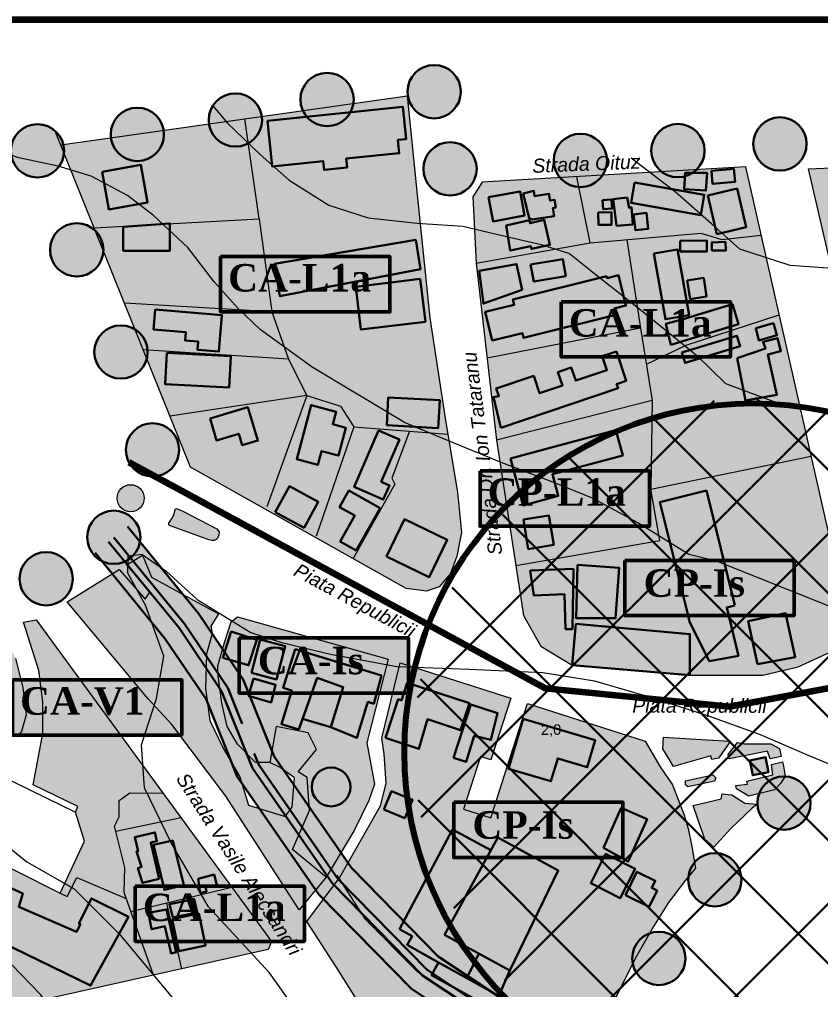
# Model space of a CAD drawing. Header units: metres. Extents: x 788350 to 1587352, y 289212 to 580595.
# Drawn here: x 788589.7 to 788819.4, y 290251.3 to 290529.4 of the extents above; entities that cross this region are included whole.
import ezdxf

# ---------------------------------------------------------------- set-up
doc = ezdxf.new("R2010")
doc.units = ezdxf.units.M
doc.header["$LTSCALE"] = 0.5
doc.layers.get('0').update_dxf_attribs({"linetype": 'CONTINUOUS'})
for name, color, linetype in [('canal', 7, 'CONTINUOUS'), ('cladiri', 18, 'CONTINUOUS'), ('curbe  de nivelI', 7, 'CONTINUOUS'), ('denumire strazi', 3, 'CONTINUOUS'), ('drumuri extravilan', 7, 'CONTINUOUS'), ('INDICATOR', 7, 'CONTINUOUS'), ('institutii publice servicii', 20, 'CONTINUOUS'), ('Legenda', 7, 'CONTINUOUS'), ('locuinte P+3 P+4', 7, 'CONTINUOUS'), ('locuinte si functiuni complementare', 51, 'CONTINUOUS'), ('spatii verzi', 90, 'CONTINUOUS'), ('strazi', 7, 'CONTINUOUS'), ('Zone protejate', 6, 'CONTINUOUS')]:
    doc.layers.add(name, color=color, linetype=linetype)
doc.layers.add('cote de nivel', color=1, linetype='CONTINUOUS', lineweight=211)
doc.layers.add('Limite proprietati', color=7, linetype='CONTINUOUS', lineweight=5)
doc.styles.add('arial', font='arial.ttf')
doc.styles.add('ARIAL_ITALIC', font='ariali.ttf')
doc.styles.add('WMF-Times New Roman1', font='timesbd.ttf')

msp = doc.modelspace()

# ---------------------------------------------------------------- hatches: boundary and pattern name
at = {"lineweight": 80}
for points in [[(788685.57, 290506.43, 1), (788670.29, 290506.43, 1)], [(788716.25, 290508.67, 1), (788700.97, 290508.67, 1)], [(788659.29, 290500.55, 1), (788644.01, 290500.55, 1)], [(788631.17, 290496.42, 1), (788615.89, 290496.42, 1)], [(788815.39, 290493.69, 1), (788800.11, 290493.69, 1)], [(788602.54, 290491.7, 1), (788587.27, 290491.7, 1)], [(788786.12, 290491.77, 1), (788770.85, 290491.77, 1)], [(788720.81, 290486.54, 1), (788705.53, 290486.54, 1)], [(788758.19, 290488.96, 1), (788742.91, 290488.96, 1)], [(788613.8, 290463.34, 1), (788598.52, 290463.34, 1)], [(788626.46, 290434.05, 1), (788611.18, 290434.05, 1)], [(788635.53, 290406, 1), (788620.25, 290406, 1)], [(788624.43, 290380.94, 1), (788609.15, 290380.94, 1)], [(788605.05, 290369.05, 1), (788589.77, 290369.05, 1)], [(788816.55, 290304.75, 1), (788801.27, 290304.75, 1)], [(788796.71, 290282.78, 1), (788781.43, 290282.78, 1)], [(788780.67, 290260.24, 1), (788765.39, 290260.24, 1)]]:
    msp.add_hatch(color=1, dxfattribs=at).paths.add_polyline_path(points)
at = {"layer": 'canal', "lineweight": 40}
h = msp.add_hatch(color=7, dxfattribs=at)
h.paths.add_polyline_path([(788615.26, 290379.65), (788611.4, 290376.48), (788631.46, 290351.97), (788643.22, 290334.5), (788652.13, 290312.35), (788675.6, 290278.52), (788702.09, 290251.48), (788769.46, 290206.8), (788772.22, 290210.97), (788705.3, 290255.35), (788679.47, 290281.72), (788656.56, 290314.73), (788647.67, 290336.85), (788635.48, 290354.96)])
h.paths.add_polyline_path([(788620.68, 290384.08), (788616.81, 290380.92), (788637.08, 290356.15), (788649.44, 290337.8), (788658.33, 290315.69), (788681.01, 290283), (788706.58, 290256.91), (788773.33, 290212.64), (788776.09, 290216.8), (788709.78, 290260.78), (788684.88, 290286.2), (788662.76, 290318.08), (788653.89, 290340.15), (788641.1, 290359.14)])
msp.add_hatch(color=132, dxfattribs=at).paths.add_polyline_path([(788616.81, 290380.92), (788615.26, 290379.65), (788635.48, 290354.96), (788647.67, 290336.85), (788656.56, 290314.73), (788679.47, 290281.72), (788705.3, 290255.35), (788772.22, 290210.97), (788773.33, 290212.64), (788706.58, 290256.91), (788681.01, 290283), (788658.33, 290315.69), (788649.44, 290337.8), (788637.08, 290356.15)])
at = {"layer": 'cladiri', "lineweight": 50}
h = msp.add_hatch(color=0, dxfattribs=at)
h.dxf.hatch_style = 1
h.paths.add_polyline_path([(788712.37, 290380.2), (788700.09, 290386.12), (788694.94, 290375.44), (788707.22, 290369.52)])
h.paths.add_polyline_path([(788693.13, 290389.25), (788684.2, 290394.32), (788681.51, 290389.6), (788685.84, 290387.14), (788681.65, 290379.76), (788686.26, 290377.14)])
h.paths.add_polyline_path([(788698.64, 290408.96), (788692.67, 290411.55), (788685.66, 290395.41), (788694.04, 290391.77), (788695.8, 290395.82), (788693.43, 290396.86)])
h.paths.add_polyline_path([(788675.37, 290391.08), (788667.11, 290395.58), (788663.07, 290388.15), (788671.33, 290383.66)])
h.paths.add_polyline_path([(788683.3, 290412.33), (788679.57, 290413.33), (788680.54, 290416.94), (788673.35, 290418.86), (788672.09, 290414.13), (788669.22, 290403.38), (788675.3, 290401.75), (788676.34, 290405.65), (788681.17, 290404.36)])
h.paths.add_polyline_path([(788655.18, 290418.23), (788644.37, 290414.95), (788646.27, 290408.69), (788652.62, 290410.62), (788653.62, 290407.31), (788658.08, 290408.67)])
h.paths.add_polyline_path([(788650.3, 290432.85), (788631.95, 290433.79), (788631.49, 290424.85), (788649.84, 290423.91)])
h.paths.add_polyline_path([(788647.77, 290444.62), (788628.66, 290446.2), (788628.19, 290440.53), (788637.4, 290439.77), (788637.2, 290437.35), (788640.99, 290437.04), (788640.79, 290434.67), (788646.9, 290434.16)])
h.paths.add_polyline_path([(788632.88, 290470.82), (788627.66, 290470.53), (788619.47, 290469.97), (788619.47, 290463.06), (788632.88, 290463.06)])
h.paths.add_polyline_path([(788624.54, 290487.66), (788613.43, 290485.65), (788615.36, 290474.93), (788626.48, 290476.94)])
h.paths.add_polyline_path([(788699.67, 290504.32), (788660.83, 290500.36), (788662.17, 290487.27), (788676.81, 290488.76), (788677.06, 290486.26), (788683.68, 290486.94), (788683.42, 290489.47), (788698.61, 290491.02), (788698.22, 290494.85), (788700.6, 290495.1)])
h.paths.add_polyline_path([(788703.32, 290466.18), (788662.82, 290459.28), (788664.39, 290450.04), (788704.75, 290457.83)])
h.paths.add_polyline_path([(788704.64, 290454.98), (788686.15, 290452.77), (788687.61, 290440.49), (788706.1, 290442.7)])
at = {"layer": 'cladiri', "linetype": 'ByBlock', "lineweight": 30}
h = msp.add_hatch(color=256, dxfattribs=at)
h.paths.add_polyline_path([(788812.1, 290346.57), (788809.37, 290359.18), (788798.64, 290356.86), (788801.28, 290344.62)])
h.paths.add_polyline_path([(788786.65, 290394.34), (788773.33, 290391.03), (788781.2, 290359.33), (788781.82, 290356.8), (788787.5, 290345.4), (788795.82, 290346.97), (788792.51, 290360.84), (788794.82, 290361.42)])
h.paths.add_polyline_path([(788749.25, 290356.15), (788748.17, 290344.28), (788781.96, 290341.46), (788781.96, 290353.18)])
h.paths.add_polyline_path([(788760.63, 290357.75), (788761.65, 290372.19), (788749.68, 290373.04), (788749.34, 290357.75)])
h.paths.add_polyline_path([(788748.56, 290371.88), (788736.18, 290371.46), (788737.19, 290364.26), (788745.94, 290364.62), (788746.3, 290354.62), (788748.27, 290354.62)])
h.paths.add_polyline_path([(788735.61, 290377.57), (788742.9, 290378.8), (788741.47, 290387.23), (788734.19, 290386)])
h.paths.add_polyline_path([(788742.52, 290399.01), (788762.67, 290404.41), (788760.73, 290411.67), (788730.47, 290403.55), (788734.09, 290390.06), (788744.19, 290392.78)])
h.paths.add_polyline_path([(788804.28, 290433.33), (788807.98, 290434.28), (788807.02, 290438.03), (788802.9, 290436.97), (788803.56, 290435.01), (788795.46, 290432.25), (788797.84, 290420.13), (788806.9, 290421.76)])
h.paths.add_polyline_path([(788806.87, 290438.85), (788805.89, 290442.31), (788800.83, 290440.87), (788801.69, 290437.38)])
h.paths.add_polyline_path([(788780.53, 290430.93), (788796.31, 290435.7), (788795.39, 290438.72), (788779.62, 290433.95)])
h.paths.add_polyline_path([(788749.19, 290425.85), (788747.93, 290429.59), (788744.09, 290428.3), (788745.4, 290424.42), (788738.86, 290422.22), (788737.18, 290427.21), (788726.44, 290423.6), (788727.18, 290421.4), (788725.61, 290421.14), (788727.74, 290412.36), (788761.33, 290423.67), (788760.92, 290424.87), (788763.69, 290425.81), (788760.87, 290434.18), (788756.8, 290432.81), (788758.13, 290428.86)])
h.paths.add_polyline_path([(788760.71, 290444.66), (788760.25, 290446.51), (788763.59, 290447.34), (788761.43, 290456.05), (788758.18, 290455.24), (788731.2, 290449.1), (788731.57, 290447.61), (788723.25, 290445.54), (788725.28, 290437.35), (788733.9, 290439.49), (788734.25, 290438.1)])
h.paths.add_polyline_path([(788775.05, 290442.1), (788776.49, 290436.15), (788795.87, 290442.06), (788794.13, 290447.77), (788779.99, 290443.46)])
h.paths.add_polyline_path([(788774.9, 290443.42), (788781.72, 290444.62), (788778.42, 290463.44), (788771.61, 290462.25)])
h.paths.add_polyline_path([(788785.88, 290455.3), (788781.17, 290454.58), (788781.99, 290449.21), (788786.69, 290449.93)])
h.paths.add_polyline_path([(788786.81, 290462.89), (788786.74, 290466.04), (788779.17, 290465.88), (788779.17, 290462.89)])
h.paths.add_polyline_path([(788733.82, 290451.89), (788732.24, 290459.24), (788721.49, 290457.32), (788722.72, 290447.92)])
h.paths.add_polyline_path([(788746.33, 290455.83), (788745.5, 290460.7), (788736.27, 290459.12), (788737.17, 290454.27)])
h.paths.add_polyline_path([(788736.31, 290464.43), (788736.5, 290463.58), (788741.79, 290464.77), (788740.19, 290471.89), (788736.14, 290470.98), (788735.94, 290471.86), (788729.22, 290470.35), (788730.42, 290463.1)])
h.paths.add_polyline_path([(788743.03, 290473.02), (788742.67, 290475.3), (788743.5, 290475.44), (788743.15, 290477.65), (788741.83, 290477.44), (788741.52, 290479.39), (788737.43, 290478.75), (788737.2, 290480.23), (788734.11, 290479.48), (788735.83, 290472.39), (788736.72, 290472.03)])
h.paths.add_polyline_path([(788724.21, 290478.44), (788725.5, 290471.47), (788734.52, 290473.14), (788733.23, 290480.1)])
h.paths.add_polyline_path([(788755.69, 290470.54), (788759.47, 290470.54), (788759.47, 290474.11), (788755.61, 290474.02)])
h.paths.add_polyline_path([(788759.65, 290475.2), (788759.44, 290477.77), (788756.87, 290477.56), (788757.08, 290474.99)])
h.paths.add_polyline_path([(788764.48, 290475.41), (788763.98, 290478.36), (788759.94, 290477.89), (788760.9, 290470.24), (788765.57, 290470.62), (788765.17, 290475.53)])
h.paths.add_polyline_path([(788766.3, 290468.96), (788769.98, 290469.36), (788769.48, 290473.91), (788765.81, 290473.51)])
h.paths.add_polyline_path([(788785.04, 290473.32), (788786.05, 290479.13), (788766.07, 290482.6), (788765.06, 290476.8)])
h.paths.add_polyline_path([(788792.28, 290463.18), (788792.18, 290465.63), (788788.25, 290465.47), (788788.25, 290463.18)])
h.paths.add_polyline_path([(788789.67, 290467.84), (788798.08, 290469.85), (788795.44, 290480.91), (788787.04, 290478.9)])
h.paths.add_polyline_path([(788788.08, 290485.99), (788788.39, 290482.28), (788794.87, 290482.82), (788794.56, 290486.53)])
h.paths.add_polyline_path([(788786.51, 290480.32), (788786.84, 290485.41), (788780.59, 290485.41), (788780.28, 290480.73)])
at = {"layer": 'cladiri', "lineweight": 30}
for color, points in [(0, [(788695.01, 290413.04), (788709.78, 290412.25), (788710.21, 290420.25), (788695.44, 290421.04)]), (256, [(788663.15, 290338.67), (788656.82, 290340.5), (788655.38, 290335.51), (788661.9, 290333.62)]), (256, [(788799.93, 290312.75), (788804.46, 290313.65), (788803.62, 290317.87), (788799.09, 290316.97)]), (256, [(788724.82, 290291.21), (788713.85, 290297.2), (788698.73, 290268.63), (788702.27, 290266.62), (788700.86, 290264.15), (788709.41, 290259.3), (788717.95, 290254.58), (788721.4, 290261.61), (788711.58, 290266.97)])]:
    msp.add_hatch(color=color, dxfattribs=at).paths.add_polyline_path(points)
h = msp.add_hatch(color=256, dxfattribs=at)
h.paths.add_polyline_path([(788657.75, 290351.58), (788650.43, 290353.92), (788648.03, 290346.4), (788655.42, 290344.28)])
h.paths.add_polyline_path([(788665.94, 290349.7), (788658.79, 290351.61), (788656.25, 290342.11), (788663.41, 290340.2)])
h.paths.add_polyline_path([(788693.5, 290341.37), (788668.76, 290348.89), (788665.34, 290337.78), (788667.8, 290337.02), (788664.84, 290327.38), (788669.78, 290325.86), (788675.13, 290340.64), (788682.49, 290337.97), (788679, 290326.48), (788686.48, 290323.48), (788689.62, 290333.77), (788691.32, 290333.25)])
h.paths.add_polyline_path([(788682.49, 290337.97), (788675.13, 290340.64), (788670.89, 290328.94), (788679, 290326.48)], flags=16)
h.paths.add_polyline_path([(788684.64, 290309.38, 1), (788673.51, 290309.38, 1)])
h.paths.add_polyline_path([(788702.42, 290305.67), (788696.43, 290308.19), (788694.22, 290302.92), (788700.21, 290300.4)])
h.paths.add_polyline_path([(788718.71, 290333.38), (788700.92, 290339.25), (788699.25, 290334.19), (788698.31, 290334.5), (788694.66, 290323.44), (788704.25, 290320.27), (788706.71, 290328.76), (788716.15, 290325.64)])
h.paths.add_polyline_path([(788726.79, 290330.53), (788719.16, 290333.05), (788714.12, 290317.76), (788717.76, 290316.56), (788720.09, 290324.06), (788724.88, 290322.86)])
h.paths.add_polyline_path([(788770.99, 290280.46), (788772, 290282.48), (788766.75, 290285.08), (788763.43, 290278.38), (788770.22, 290275.01), (788772.54, 290279.69)])
h.paths.add_polyline_path([(788766.22, 290285.94), (788757.76, 290290.23), (788753.49, 290281.8), (788761.95, 290277.51)])
h.paths.add_polyline_path([(788769.67, 290300.12), (788762.25, 290303.42), (788757.12, 290291.89), (788764.28, 290288)])
h.paths.add_polyline_path([(788744.2, 290285.43), (788726.84, 290294.91), (788711.58, 290266.97), (788730.35, 290256.72)])
h.paths.add_polyline_path([(788730.35, 290256.72), (788721.4, 290261.61), (788717.95, 290254.58), (788727.17, 290249.48)])
h.paths.add_polyline_path([(788709.87, 290259.04), (788707.87, 290255.43), (788729.84, 290243.29), (788731.83, 290246.9)])
h.paths.add_polyline_path([(788725.58, 290235.4), (788723.11, 290229.59), (788737.27, 290210.72), (788743.42, 290223.17)])
h.paths.add_polyline_path([(788736.46, 290206.29), (788721.31, 290214.51), (788717.03, 290205.09), (788720.61, 290203.46), (788718.43, 290198.91), (788730.23, 290193.26)])
h = msp.add_hatch(color=256, dxfattribs=at)
h.paths.add_polyline_path([(788561.9, 290312.08), (788569.54, 290308.83), (788573.76, 290318.77), (788570.53, 290320.14), (788573.93, 290328.14), (788564.1, 290332.31), (788561, 290325.02), (788564.04, 290323.58), (788562.74, 290320.84), (788556.17, 290323.94), (788551.57, 290314.19), (788560.92, 290309.78)])
h.paths.add_polyline_path([(788556.79, 290335.23), (788555.19, 290331.68), (788562.05, 290328.58), (788566.53, 290338.51), (788560.16, 290341.39), (788561.83, 290345.09), (788552.3, 290349.4), (788549.1, 290342.91), (788545.86, 290344.6), (788540.64, 290334.57), (788550.66, 290329.36), (788553.82, 290336.58)])
h.paths.add_polyline_path([(788544.08, 290301.86), (788533.68, 290283.04), (788543.83, 290277.5), (788548.94, 290286.75), (788564.97, 290279.25), (788563.61, 290276.66), (788574.2, 290271.1), (788575.17, 290273.07), (788580.84, 290270.3), (788583.49, 290275.74), (788584.48, 290275.25), (788580.41, 290266.91), (788610.12, 290252.42), (788620.98, 290272.19), (788610.38, 290277.45), (788606.79, 290270.21), (788607.21, 290270), (788606.13, 290267.82), (788589.59, 290275.06), (788590.75, 290278.81), (788580.65, 290283.37), (788577.92, 290278.36), (788576.58, 290279.01), (788577.96, 290281.83), (788572.74, 290284.37), (788574.12, 290287.21)])
at = {"layer": 'cladiri', "lineweight": 50}
h = msp.add_hatch(color=0, dxfattribs=at)
h.dxf.hatch_style = 1
h.paths.add_polyline_path([(788754.8, 290322.74), (788734.18, 290328.88), (788729.93, 290314.61), (788742.09, 290310.99), (788744.05, 290317.56), (788752.51, 290315.04)])
at = {"layer": 'cladiri', "lineweight": 30}
h = msp.add_hatch(color=256, dxfattribs=at)
h.paths.add_polyline_path([(788626.72, 290273.3), (788627.62, 290268.58), (788632.92, 290269.77), (788631.91, 290274.29)])
h.paths.add_polyline_path([(788635.47, 290262.33), (788643.1, 290263.96), (788641.16, 290273.08), (788633.53, 290271.46)])
h.paths.add_polyline_path([(788632.75, 290275.76), (788633.69, 290271.94), (788640.65, 290273.37), (788639.86, 290277.22)])
h.paths.add_polyline_path([(788643.08, 290280.51), (788646.28, 290281.34), (788645.53, 290284.24), (788640.94, 290283.06), (788641.57, 290278.95), (788643.36, 290279.41)])
h.paths.add_polyline_path([(788633.73, 290294.02), (788628.12, 290292.75), (788631.28, 290279.86), (788636.87, 290281.23)])
h.paths.add_polyline_path([(788627.36, 290293.45), (788629.16, 290293.87), (788628.58, 290296.34), (788622.85, 290294.99), (788623.79, 290291), (788623.25, 290290.87), (788624.75, 290286.45), (788623.71, 290286.1), (788625.01, 290281.88), (788629.81, 290283.01)])
at = {"layer": 'institutii publice servicii', "lineweight": 30}
msp.add_hatch(color=256, dxfattribs=at).paths.add_polyline_path([(788773.27, 290380.02), (788732.04, 290372.87), (788734.25, 290358.57), (788739.2, 290349.71), (788748.17, 290344.28), (788781.96, 290341.46), (788802.81, 290341.46), (788812.93, 290343.81), (788825.69, 290349.65), (788828.34, 290352.84), (788816.71, 290404.19), (788770.72, 290394.75)])
h = msp.add_hatch(color=256, dxfattribs=at)
h.paths.add_polyline_path([(788695.39, 290345.97), (788652.21, 290358.17), (788650.46, 290356.68), (788648.61, 290351.07), (788646.62, 290344.1), (788646.62, 290341.95), (788647.79, 290333.44), (788649.29, 290326.75), (788652.23, 290321.62), (788657.44, 290316.37), (788661.51, 290316.37), (788663.29, 290326.74), (788672.53, 290324.91), (788674.87, 290320.11), (788669.68, 290313.72), (788672.25, 290312.13), (788672.88, 290302.59), (788668.03, 290291.42), (788677.69, 290283.53), (788685.7, 290296.89), (788689.91, 290305.51), (788691.54, 290310.14), (788689.31, 290321.99)])
h.paths.add_polyline_path([(788744.05, 290317.56), (788752.51, 290315.04), (788754.8, 290322.74), (788734.18, 290328.88), (788729.93, 290314.61), (788742.09, 290310.99)], flags=0)
h.paths.add_polyline_path([(788735.37, 290333.33), (788724.87, 290300.48), (788717.05, 290303.01), (788721.94, 290318.1), (788724.85, 290317.16), (788730.59, 290334.86), (788698.91, 290344.97), (788693.59, 290323.4), (788694.25, 290318.83), (788694.85, 290310.41), (788693.23, 290304), (788681.48, 290283.29), (788681.34, 290283.1), (788688.77, 290271.61), (788703.68, 290256.53), (788730.23, 290239.21), (788723.75, 290235.13), (788721.53, 290231.32), (788714.7, 290232.12), (788711.41, 290225.2), (788704, 290220.5), (788719.16, 290196.39), (788733.7, 290191.04), (788736.02, 290196.87), (788740.92, 290207.06), (788751.8, 290229.56), (788757.2, 290241.97), (788759.85, 290247.43), (788766.63, 290260.89), (788771.49, 290269.35), (788775.82, 290276.3), (788780.7, 290282.64), (788783.54, 290286.09), (788782.49, 290292.29), (788781.41, 290297.49), (788780.16, 290301.6), (788776.98, 290309.98), (788773.41, 290315.17), (788769.14, 290322.54)])
at = {"layer": 'Legenda', "linetype": 'ByBlock', "lineweight": 50}
for color, points in [(51, [(788671.66, 290461.38), (788647.4, 290461.38), (788647.4, 290445.55), (788671.66, 290445.55)]), (51, [(788695.92, 290461.38), (788671.66, 290461.38), (788671.66, 290445.55), (788695.92, 290445.55)]), (51, [(788769.3, 290448.47), (788745.04, 290448.47), (788745.04, 290432.64), (788769.3, 290432.64)]), (51, [(788793.56, 290448.47), (788769.3, 290448.47), (788769.3, 290432.64), (788793.56, 290432.64)]), (51, [(788746.05, 290399.95), (788721.8, 290399.95), (788721.8, 290384.12), (788746.05, 290384.12)]), (51, [(788770.31, 290399.95), (788746.05, 290399.95), (788746.05, 290384.12), (788770.31, 290384.12)]), (51, [(788770.31, 290399.95), (788746.05, 290399.95), (788746.05, 290384.12), (788770.31, 290384.12)]), (10, [(788763.29, 290374.31), (788763.29, 290358.48), (788811.81, 290358.48), (788811.81, 290374.31)]), (10, [(788652.7, 290352.11), (788652.7, 290336.28), (788701.22, 290336.28), (788701.22, 290352.11)]), (70, [(788587.75, 290340.09), (788587.75, 290324.26), (788636.26, 290324.26), (788636.26, 290340.09)]), (10, [(788714.22, 290304.98), (788714.22, 290289.15), (788762.74, 290289.15), (788762.74, 290304.98)]), (51, [(788647.19, 290280.93), (788622.93, 290280.93), (788622.93, 290265.1), (788647.19, 290265.1)]), (51, [(788671.45, 290280.93), (788647.19, 290280.93), (788647.19, 290265.1), (788671.45, 290265.1)])]:
    msp.add_hatch(color=color, dxfattribs=at).paths.add_polyline_path(points)
at = {"layer": 'locuinte P+3 P+4', "lineweight": 30}
msp.add_hatch(color=32, dxfattribs=at).paths.add_polyline_path([(788533.68, 290283.04), (788544.08, 290301.86), (788574.12, 290287.21), (788572.74, 290284.37), (788577.96, 290281.83), (788576.58, 290279.01), (788577.92, 290278.36), (788580.65, 290283.37), (788590.75, 290278.81), (788589.59, 290275.06), (788606.13, 290267.82), (788607.21, 290270), (788606.79, 290270.21), (788610.38, 290277.45), (788620.98, 290272.19), (788610.12, 290252.42), (788584.41, 290264.96), (788584.47, 290262.98), (788589.67, 290246.83), (788628.13, 290255.41), (788620.35, 290277.37), (788606.22, 290283.47), (788603.44, 290277.93), (788601.43, 290278.94), (788548.35, 290305.56), (788549.13, 290306.91), (788537.53, 290313.61), (788537.22, 290310.18), (788534.23, 290304.49), (788531.14, 290304.09), (788533.5, 290292.81), (788530.87, 290282.22), (788545.17, 290273.53), (788558.52, 290273.53), (788579.88, 290263.85), (788586.02, 290246.01), (788589.67, 290246.83), (788584.47, 290262.98), (788584.41, 290264.96), (788580.41, 290266.91), (788584.48, 290275.25), (788583.49, 290275.74), (788580.84, 290270.3), (788575.17, 290273.07), (788574.2, 290271.1), (788563.61, 290276.66), (788564.97, 290279.25), (788548.94, 290286.75), (788543.83, 290277.5)])
at = {"layer": 'locuinte si functiuni complementare', "linetype": 'ByBlock', "lineweight": 5}
h = msp.add_hatch(color=256, dxfattribs=at)
edge = h.paths.add_edge_path()
edge.add_arc((788594.9, 290491.7), 7.64, 13.802, 48.1067)
edge.add_line((788600.01, 290497.39), (788638.74, 290401))
edge.add_line((788638.74, 290401), (788700.64, 290366.27))
edge.add_line((788700.64, 290366.27), (788706.47, 290365.51))
edge.add_line((788706.47, 290365.51), (788710.02, 290366.78))
edge.add_line((788710.02, 290366.78), (788713.32, 290370.58))
edge.add_line((788713.32, 290370.58), (788715.09, 290375.52))
edge.add_line((788715.09, 290375.52), (788716.49, 290382.35))
edge.add_line((788716.49, 290382.35), (788715.34, 290393.78))
edge.add_line((788715.34, 290393.78), (788711.74, 290415.13))
edge.add_line((788711.74, 290415.13), (788707.34, 290443.89))
edge.add_line((788707.34, 290443.89), (788700.85, 290507.47))
edge.add_line((788700.85, 290507.47), (788685.49, 290505.29))
edge.add_arc((788677.93, 290506.43), 7.64, 351.4174, 564.6928)
edge.add_line((788670.99, 290503.24), (788659.22, 290501.57))
edge.add_arc((788651.65, 290500.55), 7.64, 7.6708, 188.4394)
edge.add_line((788644.09, 290499.43), (788631.08, 290497.59))
edge.add_arc((788623.53, 290496.42), 7.64, 8.8081, 187.3021)
edge.add_line((788615.96, 290495.45), (788602.32, 290493.52))
at = {"layer": 'locuinte si functiuni complementare', "lineweight": 5}
msp.add_hatch(color=256, dxfattribs=at).paths.add_polyline_path([(788797.93, 290487.12), (788722.43, 290482.7), (788719.72, 290478.52), (788720.62, 290459.49), (788726.5, 290408.78), (788732.04, 290372.87), (788773.27, 290380.02), (788770.72, 290394.75), (788816.71, 290404.19)])
h = msp.add_hatch(color=256, dxfattribs=at)
h.paths.add_polyline_path([(788882.9, 290363.57), (788886.4, 290365), (788898.35, 290370.25), (788892.57, 290389.48), (788912.68, 290396.91), (788913.58, 290411.67), (788884.17, 290407.61), (788879.97, 290409.35), (788868.15, 290406.34), (788870.08, 290395.02)])
h.paths.add_polyline_path([(788892.57, 290389.48), (788898.35, 290370.25), (788911.46, 290377.12), (788912.68, 290396.91)], flags=17)
h.paths.add_polyline_path([(788879.97, 290409.35), (788884.17, 290407.61), (788913.58, 290411.67), (788916.29, 290455.63), (788900.07, 290462.18), (788889.8, 290467.29), (788881.46, 290471.18), (788874.48, 290474.44), (788863.92, 290462.17), (788851.47, 290471.99), (788856.91, 290482.25), (788855.85, 290482.66), (788853.19, 290483.64), (788852.99, 290488.2), (788815.96, 290486.59), (788836.32, 290398.8), (788838.45, 290389.63), (788870.08, 290395.02), (788868.15, 290406.34)])
h.paths.add_polyline_path([(788863.92, 290462.17), (788874.48, 290474.44), (788868.29, 290477.33), (788861.09, 290480.6), (788856.91, 290482.25), (788851.47, 290471.99)], flags=16)
at = {"layer": 'locuinte si functiuni complementare', "lineweight": 30}
h = msp.add_hatch(color=256, dxfattribs=at)
h.paths.add_polyline_path([(788632.03, 290276.11), (788621.68, 290273.61), (788628.13, 290255.41), (788636.26, 290257.22)])
h.paths.add_polyline_path([(788636.26, 290257.22), (788661.08, 290262.76), (788661.99, 290265.04), (788650.62, 290280.6), (788632.03, 290276.11)])
h.paths.add_polyline_path([(788650.62, 290280.6), (788636.09, 290300.5), (788617.38, 290296.62), (788619.91, 290286.29), (788619.72, 290279.13), (788621.68, 290273.61)])
h.paths.add_polyline_path([(788636.09, 290300.5), (788630.89, 290307.61), (788621.36, 290307.65), (788618.28, 290305.47), (788618.33, 290300.78), (788617, 290298.15), (788617.38, 290296.62)])
at = {"layer": 'spatii verzi', "lineweight": 30}
h = msp.add_hatch(color=256, dxfattribs=at)
h.paths.add_polyline_path([(788625.49, 290392.14, 1), (788617.73, 290392.14, 1)])
h.paths.add_polyline_path([(788633.76, 290386.87), (788632.6, 290384.97), (788632.58, 290384.5), (788632.76, 290384.33), (788644, 290380.24), (788644.89, 290380.01), (788645.56, 290380.02), (788646.15, 290380.3), (788646.61, 290380.83), (788646.91, 290381.66), (788646.96, 290382.46), (788646.35, 290383.36), (788636.62, 290388.44), (788634.86, 290389.2), (788634.4, 290388.96), (788634.27, 290388.47), (788634.1, 290387.78)])
for points in [[(788648.2, 290320.26), (788644.34, 290328.38), (788643.08, 290337.61), (788643.35, 290347.54), (788645.02, 290353.24), (788644.57, 290355.45), (788646.79, 290359.03), (788627.6, 290369.51), (788625, 290375.81), (788620.56, 290373.07), (788627.07, 290365.22), (788625.77, 290363.17), (788618.29, 290371.66), (788603.39, 290362.42), (788626.67, 290334.59), (788633.4, 290327.32), (788648.89, 290306.74), (788669.96, 290274.15), (788677.69, 290283.53), (788668.03, 290291.42), (788672.88, 290302.59), (788672.25, 290312.13), (788669.68, 290313.72), (788674.87, 290320.11), (788672.53, 290324.91), (788663.29, 290326.74), (788661.51, 290316.37), (788664.46, 290314.92), (788666.86, 290313.2), (788668.58, 290312.03), (788667.94, 290303.56), (788665.9, 290300.89), (788655.4, 290304.15), (788652.91, 290312.25)], [(788578.16, 290333.11), (788579.48, 290329.68), (788581.85, 290327.12), (788584.58, 290325.81), (788588.98, 290323.7), (788590.3, 290325.28), (788591.62, 290330.03), (788590.74, 290337.85), (788588.62, 290346.2), (788585.55, 290352.36), (788584.07, 290355.4), (788554.47, 290349.98), (788565.84, 290344.18), (788576.3, 290339.68), (788577.01, 290337.15)], [(788703.68, 290256.53), (788688.77, 290271.61), (788681.34, 290283.1), (788672.12, 290270.82), (788680.52, 290257.84), (788704, 290220.5), (788711.41, 290225.2), (788714.7, 290232.12), (788721.53, 290231.32), (788723.75, 290235.13), (788730.23, 290239.21)]]:
    msp.add_hatch(color=256, dxfattribs=at).paths.add_polyline_path(points)
h = msp.add_hatch(color=256, dxfattribs=at)
h.paths.add_polyline_path([(788594.57, 290357.32), (788590.91, 290356.65), (788595.31, 290342.74), (788596.46, 290333.78), (788596.46, 290324.72), (788593.64, 290309.99), (788606.5, 290303.76), (788605.85, 290302.19), (788608.38, 290293.81), (788601.43, 290278.94), (788603.44, 290277.93), (788606.22, 290283.47), (788620.35, 290277.37), (788619.72, 290279.14), (788619.9, 290286.29), (788617, 290298.15), (788618.33, 290300.78), (788618.28, 290305.47), (788621.36, 290307.66), (788630.89, 290307.61)])
h.paths.add_polyline_path([(788601.43, 290278.94), (788576.07, 290291.66), (788584.53, 290312.52), (788584.52, 290312.52), (788576.29, 290292.42), (788574.51, 290293.62), (788582.54, 290313.23), (788577.45, 290315.65), (788570.41, 290300.46), (788550.34, 290308.22), (788549.12, 290306.91), (788548.34, 290305.56), (788601.43, 290278.94)])
h = msp.add_hatch(color=256, dxfattribs=at)
h.paths.add_polyline_path([(788787.94, 290318.34), (788788.23, 290317.23), (788790.17, 290317.59), (788793.55, 290322.53), (788786.77, 290322.86), (788774.38, 290323.68), (788774.16, 290320.28), (788775.95, 290317.34), (788777.23, 290315.22)])
h.paths.add_polyline_path([(788780.64, 290309.97), (788781.32, 290309.39), (788788.98, 290311), (788789.38, 290311.98), (788788.55, 290312.86), (788780.71, 290311.13)])
h.paths.add_polyline_path([(788782.89, 290304.06), (788784.17, 290300.12), (788786.19, 290294.45), (788788.78, 290292.12), (788793.62, 290297.49), (788799.7, 290303.17), (788801.19, 290304.41), (788797.68, 290304.72), (788793.95, 290307.12), (788791.21, 290307.45), (788790.85, 290306.01)])
h.paths.add_polyline_path([(788798.29, 290311.04), (788798.4, 290310.19), (788795.06, 290309.76), (788795.29, 290308.82), (788798.83, 290306.77), (788806.14, 290308.59), (788807.92, 290310.36), (788809.23, 290312.49), (788808.73, 290315.33), (788808.46, 290316.53), (788805.29, 290315.82), (788805.66, 290312.83)])
h.paths.add_polyline_path([(788804.21, 290319.65), (788804.92, 290317.39), (788808.12, 290318.06), (788807.61, 290320.39), (788805.18, 290321.71), (788802.44, 290321.71), (788797.57, 290321.71), (788795.56, 290322.12), (788792.88, 290318.66), (788793.2, 290317.39)])
at = {"layer": 'Zone protejate', "lineweight": 30}
h = msp.add_hatch(dxfattribs=at)
h.set_pattern_fill('ANSI37', color=213, scale=200, style=0)
h.set_pattern_definition([(45, (0, 0), (-17.6776695, 17.6776695), []), (135, (0, 0), (-17.6776695, -17.6776695), [])])
h.paths.add_polyline_path([(788702.88, 290321, 1), (788902.88, 290321, 1)])

# ---------------------------------------------------------------- linework, layer by layer
at = {"color": 1, "linetype": 'ByBlock', "lineweight": 30}
for centre in [(788677.93, 290506.43), (788708.61, 290508.67), (788651.65, 290500.55), (788623.53, 290496.42), (788807.75, 290493.69), (788594.9, 290491.7), (788778.49, 290491.77), (788713.17, 290486.54), (788750.55, 290488.96), (788606.16, 290463.34), (788618.82, 290434.05), (788627.89, 290406), (788616.79, 290380.94), (788597.41, 290369.05), (788808.91, 290304.75), (788789.07, 290282.78), (788773.03, 290260.24)]:
    msp.add_circle(centre, 7.64, dxfattribs=at)
at = {"layer": 'canal', "color": 0, "lineweight": 30}
for points in [[(788776.09, 290216.8), (788709.78, 290260.78), (788684.88, 290286.2), (788662.76, 290318.08), (788653.89, 290340.15), (788641.1, 290359.14), (788620.68, 290384.08)], [(788653.59, 290327.48), (788649.44, 290337.8), (788637.08, 290356.15), (788616.81, 290380.92)], [(788772.22, 290210.97), (788705.3, 290255.35), (788679.47, 290281.72), (788656.56, 290314.73), (788647.67, 290336.85), (788635.48, 290354.96), (788615.26, 290379.65)], [(788769.46, 290206.8), (788702.09, 290251.48), (788675.6, 290278.52), (788652.13, 290312.35), (788643.22, 290334.5), (788631.46, 290351.97), (788611.4, 290376.48)], [(788773.33, 290212.64), (788706.58, 290256.91), (788681.01, 290283), (788658.33, 290315.69), (788656.99, 290319.01)]]:
    msp.add_lwpolyline(points, dxfattribs=at)
at = {"layer": 'cladiri', "color": 0, "lineweight": 30}
for points in [[(788660.83, 290500.36), (788699.67, 290504.32), (788700.6, 290495.1), (788698.22, 290494.85), (788698.61, 290491.02), (788683.42, 290489.47), (788683.68, 290486.94), (788677.06, 290486.26), (788676.81, 290488.76), (788662.17, 290487.27), (788660.83, 290500.36)], [(788613.43, 290485.65), (788615.36, 290474.93), (788626.48, 290476.94), (788624.54, 290487.66), (788613.43, 290485.65)], [(788619.47, 290469.97), (788632.88, 290470.89), (788632.88, 290463.06), (788619.47, 290463.06), (788619.47, 290469.97)], [(788662.82, 290459.28), (788703.32, 290466.18), (788704.75, 290457.83), (788664.39, 290450.04), (788662.82, 290459.28)], [(788704.64, 290454.98), (788706.1, 290442.7), (788687.61, 290440.49), (788686.15, 290452.77), (788704.64, 290454.98)], [(788628.66, 290446.2), (788647.77, 290444.62), (788646.9, 290434.16), (788640.79, 290434.67), (788640.99, 290437.04), (788637.2, 290437.35), (788637.4, 290439.77), (788628.19, 290440.53), (788628.66, 290446.2)], [(788631.95, 290433.79), (788650.3, 290432.85), (788649.84, 290423.91), (788631.49, 290424.85), (788631.95, 290433.79)], [(788695.01, 290413.04), (788709.78, 290412.25), (788710.21, 290420.25), (788695.44, 290421.04), (788695.01, 290413.04)], [(788644.37, 290414.95), (788646.27, 290408.69), (788652.62, 290410.62), (788653.62, 290407.31), (788658.08, 290408.67), (788655.18, 290418.23), (788644.37, 290414.95)], [(788672.09, 290414.13), (788669.22, 290403.38), (788675.3, 290401.75), (788676.34, 290405.65), (788681.17, 290404.36), (788683.3, 290412.33), (788679.57, 290413.33), (788680.54, 290416.94), (788673.35, 290418.86), (788672.09, 290414.13)], [(788692.67, 290411.55), (788685.66, 290395.41), (788694.04, 290391.77), (788695.8, 290395.82), (788693.43, 290396.86), (788698.64, 290408.96), (788692.67, 290411.55)], [(788663.07, 290388.15), (788671.33, 290383.66), (788675.37, 290391.08), (788667.11, 290395.58), (788663.07, 290388.15)], [(788686.26, 290377.14), (788693.13, 290389.25), (788684.2, 290394.32), (788681.51, 290389.6), (788685.84, 290387.14), (788681.65, 290379.76), (788686.26, 290377.14)], [(788694.94, 290375.44), (788707.22, 290369.52), (788712.37, 290380.2), (788700.09, 290386.12), (788694.94, 290375.44)]]:
    msp.add_lwpolyline(points, dxfattribs=at)
at = {"layer": 'cladiri', "linetype": 'ByBlock', "lineweight": 30}
for points in [[(788788.08, 290485.99), (788794.56, 290486.53), (788794.87, 290482.82), (788788.39, 290482.28), (788788.08, 290485.99)], [(788786.84, 290485.41), (788786.51, 290480.32), (788780.28, 290480.73), (788780.59, 290485.41), (788786.84, 290485.41)], [(788734.11, 290479.48), (788735.83, 290472.39), (788736.72, 290472.03), (788743.03, 290473.02), (788742.67, 290475.3), (788743.5, 290475.44), (788743.15, 290477.65), (788741.83, 290477.44), (788741.52, 290479.39), (788737.43, 290478.75), (788737.2, 290480.23), (788734.11, 290479.48)], [(788766.07, 290482.6), (788786.05, 290479.13), (788785.04, 290473.32), (788765.06, 290476.8), (788766.07, 290482.6)], [(788787.04, 290478.9), (788795.44, 290480.91), (788798.08, 290469.85), (788789.67, 290467.84), (788787.04, 290478.9)], [(788724.21, 290478.44), (788733.23, 290480.1), (788734.52, 290473.14), (788725.5, 290471.47), (788724.21, 290478.44)], [(788756.87, 290477.56), (788757.08, 290474.99), (788759.65, 290475.2), (788759.44, 290477.77), (788756.87, 290477.56)], [(788763.98, 290478.36), (788764.48, 290475.41), (788765.17, 290475.53), (788765.57, 290470.62), (788760.9, 290470.24), (788759.94, 290477.89), (788763.98, 290478.36)], [(788729.22, 290470.35), (788735.94, 290471.86), (788736.14, 290470.98), (788740.19, 290471.89), (788741.79, 290464.77), (788736.5, 290463.58), (788736.31, 290464.43), (788730.42, 290463.1), (788729.22, 290470.35)], [(788755.61, 290474.02), (788759.47, 290474.11), (788759.47, 290470.54), (788755.69, 290470.54), (788755.61, 290474.02)], [(788765.81, 290473.51), (788766.3, 290468.96), (788769.98, 290469.36), (788769.48, 290473.91), (788765.81, 290473.51)], [(788779.11, 290465.88), (788786.74, 290466.04), (788786.81, 290462.89), (788779.17, 290462.89), (788779.17, 290465.88)], [(788788.15, 290465.46), (788792.18, 290465.63), (788792.28, 290463.18), (788788.25, 290463.18), (788788.25, 290465.47)], [(788736.27, 290459.12), (788745.5, 290460.7), (788746.33, 290455.83), (788737.17, 290454.27), (788736.27, 290459.12)], [(788771.61, 290462.25), (788774.9, 290443.42), (788781.72, 290444.62), (788778.42, 290463.44), (788771.61, 290462.25)], [(788758.06, 290455.76), (788731.2, 290449.1), (788731.57, 290447.61), (788723.25, 290445.54), (788725.28, 290437.35), (788733.9, 290439.49), (788734.25, 290438.1), (788760.71, 290444.66), (788760.25, 290446.51), (788763.59, 290447.34), (788761.43, 290456.05), (788758.18, 290455.24), (788758.06, 290455.76)], [(788781.17, 290454.58), (788781.99, 290449.21), (788786.69, 290449.93), (788785.88, 290455.3), (788781.17, 290454.58)], [(788779.99, 290443.46), (788794.13, 290447.77), (788795.87, 290442.06), (788776.49, 290436.15), (788775.05, 290442.1), (788779.99, 290443.46)], [(788800.83, 290440.87), (788805.89, 290442.31), (788806.87, 290438.85), (788801.69, 290437.38), (788800.83, 290440.87)], [(788779.62, 290433.95), (788795.39, 290438.72), (788796.31, 290435.7), (788780.53, 290430.93), (788779.62, 290433.95)], [(788795.46, 290432.25), (788803.56, 290435.01), (788802.9, 290436.97), (788807.02, 290438.03), (788807.98, 290434.28), (788804.28, 290433.33), (788806.9, 290421.76), (788797.84, 290420.13), (788795.46, 290432.25)], [(788727.74, 290412.36), (788761.33, 290423.67), (788760.92, 290424.87), (788763.69, 290425.81), (788760.87, 290434.18), (788756.8, 290432.81), (788758.13, 290428.86), (788749.19, 290425.85), (788747.93, 290429.59), (788744.09, 290428.3), (788745.4, 290424.42), (788738.86, 290422.22), (788737.18, 290427.21), (788726.44, 290423.6), (788727.18, 290421.4), (788725.61, 290421.14), (788727.74, 290412.36)], [(788730.47, 290403.55), (788760.73, 290411.67), (788762.67, 290404.41), (788742.52, 290399.01), (788744.19, 290392.78), (788734.09, 290390.06), (788730.47, 290403.55)], [(788794.8, 290361.51), (788786.65, 290394.34), (788773.33, 290391.03), (788781.2, 290359.33), (788781.82, 290356.8), (788787.5, 290345.4), (788795.82, 290346.97), (788792.51, 290360.84), (788794.82, 290361.42)], [(788734.19, 290386), (788735.61, 290377.57), (788742.9, 290378.8), (788741.47, 290387.23), (788734.19, 290386)], [(788736.18, 290371.46), (788748.56, 290371.88), (788748.27, 290354.62), (788746.3, 290354.62), (788745.94, 290364.62), (788737.19, 290364.26), (788736.18, 290371.46)], [(788749.68, 290373.04), (788761.65, 290372.19), (788760.63, 290357.75), (788749.34, 290357.75), (788749.68, 290373.04)], [(788749.25, 290356.15), (788781.96, 290353.18), (788781.96, 290341.46), (788748.17, 290344.28), (788749.25, 290356.15)]]:
    msp.add_lwpolyline(points, dxfattribs=at)
at = {"layer": 'cladiri', "lineweight": 30}
for points in [[(788721.49, 290457.32), (788722.72, 290447.92), (788733.82, 290451.89), (788732.24, 290459.24), (788721.49, 290457.32)], [(788648.03, 290346.4), (788650.43, 290353.92), (788657.75, 290351.58), (788655.42, 290344.28), (788648.03, 290346.4)], [(788656.25, 290342.11), (788658.79, 290351.61), (788665.94, 290349.7), (788663.41, 290340.2), (788656.25, 290342.11)], [(788668.76, 290348.89), (788665.34, 290337.78), (788667.8, 290337.02), (788664.84, 290327.38), (788669.78, 290325.86), (788675.13, 290340.64), (788682.49, 290337.97), (788679, 290326.48), (788686.48, 290323.48), (788689.62, 290333.77), (788691.32, 290333.25), (788693.5, 290341.37), (788668.76, 290348.89)], [(788656.82, 290340.5), (788655.38, 290335.51), (788661.9, 290333.62), (788663.15, 290338.67), (788656.82, 290340.5)], [(788694.66, 290323.44), (788698.31, 290334.5), (788699.25, 290334.19), (788700.92, 290339.25), (788718.71, 290333.38), (788716.15, 290325.64), (788706.71, 290328.76), (788704.25, 290320.27), (788694.66, 290323.44)], [(788714.12, 290317.76), (788719.16, 290333.05), (788726.79, 290330.53), (788724.88, 290322.86), (788720.09, 290324.06), (788717.76, 290316.56), (788714.12, 290317.76)], [(788679, 290326.48), (788670.89, 290328.94)], [(788734.18, 290328.88), (788754.8, 290322.74), (788752.51, 290315.04), (788744.05, 290317.56), (788742.09, 290310.99), (788729.93, 290314.61), (788734.18, 290328.88)], [(788799.09, 290316.97), (788803.62, 290317.87), (788804.46, 290313.65), (788799.93, 290312.75), (788799.09, 290316.97)], [(788694.22, 290302.92), (788696.43, 290308.19), (788702.42, 290305.67), (788700.21, 290300.4), (788694.22, 290302.92)], [(788757.12, 290291.89), (788762.25, 290303.42), (788769.67, 290300.12), (788764.28, 290288), (788757.12, 290291.89)], [(788698.73, 290268.63), (788713.85, 290297.2), (788724.82, 290291.21)], [(788629.81, 290283.01), (788627.36, 290293.45), (788629.16, 290293.87), (788628.58, 290296.34), (788622.85, 290294.99), (788623.79, 290291), (788623.25, 290290.87), (788624.75, 290286.45), (788623.71, 290286.1), (788625.01, 290281.88), (788629.81, 290283.01)], [(788633.73, 290294.02), (788636.87, 290281.23), (788631.28, 290279.86), (788628.12, 290292.75), (788633.73, 290294.02)], [(788711.58, 290266.97), (788726.84, 290294.91), (788744.2, 290285.43), (788730.35, 290256.72), (788711.58, 290266.97)], [(788757.76, 290290.23), (788766.22, 290285.94), (788761.95, 290277.51), (788753.49, 290281.8), (788757.76, 290290.23)], [(788580.65, 290283.37), (788590.75, 290278.81), (788589.59, 290275.06), (788606.13, 290267.82), (788607.21, 290270), (788606.79, 290270.21), (788610.38, 290277.45), (788620.98, 290272.19), (788610.12, 290252.42), (788580.41, 290266.91)], [(788640.94, 290283.06), (788645.53, 290284.24), (788646.28, 290281.34), (788643.08, 290280.51), (788643.36, 290279.41), (788641.57, 290278.95), (788640.94, 290283.06)], [(788763.43, 290278.38), (788766.75, 290285.08), (788772, 290282.48), (788770.99, 290280.46), (788772.54, 290279.69), (788770.22, 290275.01), (788763.43, 290278.38)], [(788633.69, 290271.94), (788640.65, 290273.37), (788639.86, 290277.22), (788632.75, 290275.76), (788633.69, 290271.94)], [(788626.72, 290273.3), (788631.91, 290274.29), (788634.67, 290261.99), (788633.2, 290261.66), (788631.45, 290269.44), (788627.62, 290268.58), (788626.72, 290273.3)], [(788633.53, 290271.46), (788641.16, 290273.08), (788643.1, 290263.96), (788635.47, 290262.33), (788633.53, 290271.46)], [(788698.73, 290268.63), (788702.27, 290266.62), (788700.86, 290264.15), (788709.87, 290259.04)], [(788721.4, 290261.61), (788717.95, 290254.58)], [(788709.87, 290259.04), (788731.83, 290246.9), (788729.84, 290243.29), (788707.87, 290255.43), (788709.87, 290259.04)], [(788730.35, 290256.72), (788727.17, 290249.48)]]:
    msp.add_lwpolyline(points, dxfattribs=at)
at = {"layer": 'cladiri', "linetype": 'ByBlock', "lineweight": 30}
msp.add_lwpolyline([(788801.28, 290344.62), (788798.64, 290356.86), (788809.37, 290359.18), (788812.1, 290346.57), (788801.28, 290344.62)], close=True, dxfattribs=at)
at = {"layer": 'cladiri', "lineweight": 30}
msp.add_circle((788679.08, 290309.38), 5.56, dxfattribs=at)
at = {"layer": 'curbe  de nivelI', "color": 21, "lineweight": 5}
for points in [[(788645.16, 290504.58), (788649.39, 290499.63), (788658.71, 290490.65), (788667.03, 290483.33), (788678.42, 290476.12), (788689.73, 290472.47), (788703.71, 290470.97), (788716.85, 290470.14), (788726.5, 290467.81), (788739.31, 290464.82), (788747.46, 290462.32), (788755.11, 290456.17), (788767.59, 290446.36), (788783.82, 290433.17), (788792.14, 290425.02), (788806.78, 290419.53), (788823.08, 290416.21)], [(788863.84, 290344.04), (788850.96, 290349.56), (788789.6, 290374.13), (788781.59, 290375.98), (788766.97, 290385.11), (788754.2, 290392.04), (788743.36, 290396.5), (788727.85, 290402.4), (788711.11, 290409.25), (788700.13, 290413.85), (788673.68, 290429.72), (788658.72, 290440.5), (788652.54, 290446.39), (788645.59, 290454.19), (788637.98, 290463.98), (788628.16, 290473.15), (788620.74, 290478.95), (788610.28, 290484.46), (788600.86, 290487.32), (788589.6, 290489.7), (788587.36, 290490.47)], [(788970.73, 290447.89), (788969.9, 290447.39), (788953.71, 290442.71), (788939.68, 290443.79), (788919.81, 290446.28), (788902.91, 290452.03), (788893.55, 290454.91), (788868.73, 290454.19), (788851.47, 290456.7), (788830.96, 290457.42), (788810.7, 290458.84), (788796.22, 290463.53), (788788.09, 290470.77), (788777.67, 290479.95), (788765.13, 290489.66)], [(788670.8, 290242.87), (788661.42, 290256.14), (788643.92, 290275.02), (788633.16, 290293.55), (788625.6, 290309.12), (788624.69, 290321.48), (788629.04, 290334.75), (788631.1, 290346.88), (788625.83, 290361.53), (788620.8, 290370.68), (788620.91, 290375.58), (788624.85, 290376.14), (788631.82, 290371.2), (788640.7, 290363.1), (788648.12, 290358.5), (788656.11, 290353.66), (788664.99, 290350.74), (788678.93, 290347.48), (788697.93, 290343.89), (788718.61, 290343.16), (788739.75, 290342.15), (788754.59, 290339.79), (788770.67, 290335.07), (788787.31, 290329.79), (788802.04, 290324.39), (788815.99, 290318.44), (788823.68, 290315.25)], [(788577.91, 290299.07), (788591.9, 290287.9), (788605.43, 290280.14), (788618.25, 290267.33), (788635.07, 290247.23), (788644.54, 290235.51), (788654.54, 290220.11), (788660.18, 290209.65), (788668.06, 290199.54), (788676.65, 290186.37), (788688.2, 290173.14), (788700.08, 290159.26), (788710.19, 290145.86), (788721.28, 290124.15), (788727.51, 290110.16), (788733.51, 290095.11), (788741.04, 290068.78)], [(788699.81, 290080.41), (788696.43, 290094.08), (788695.59, 290107.75), (788693.39, 290118.05), (788691.7, 290123.79), (788689.48, 290129.8), (788682.22, 290141.1), (788673.77, 290152.92), (788659.08, 290168.11), (788645.74, 290178.41), (788632.37, 290191.29), (788623.42, 290199.73), (788612.78, 290216.27), (788606.36, 290231.46), (788601.94, 290241.49), (788595.86, 290249.76), (788587.59, 290258.37)]]:
    msp.add_lwpolyline(points, dxfattribs=at)
at = {"layer": 'drumuri extravilan', "color": 140, "lineweight": 140}
msp.add_lwpolyline([(788621.11, 290402.49), (788636.33, 290394.23), (788740.47, 290337.73), (788793.31, 290332.4), (788853.74, 290343.75), (788938.54, 290384.5), (788970.95, 290401.81)], dxfattribs=at)
at = {"layer": 'INDICATOR', "color": 0, "lineweight": 100}
msp.add_lwpolyline([(788350.48, 289388.35), (788350.48, 290529.39), (789964.32, 290529.39), (789964.32, 289388.35), (788350.48, 289388.35)], dxfattribs=at)
at = {"layer": 'Legenda', "color": 0, "linetype": 'ByBlock', "lineweight": 50}
for points in [[(788647.4, 290461.38), (788695.92, 290461.38), (788695.92, 290445.55), (788647.4, 290445.55), (788647.4, 290461.38)], [(788745.04, 290448.47), (788793.56, 290448.47), (788793.56, 290432.64), (788745.04, 290432.64), (788745.04, 290448.47)], [(788721.8, 290399.95), (788770.31, 290399.95), (788770.31, 290384.12), (788721.8, 290384.12), (788721.8, 290399.95)], [(788721.8, 290399.95), (788770.31, 290399.95), (788770.31, 290384.12), (788721.8, 290384.12), (788721.8, 290399.95)], [(788763.29, 290374.31), (788811.81, 290374.31), (788811.81, 290358.48), (788763.29, 290358.48), (788763.29, 290374.31)], [(788652.7, 290352.11), (788701.22, 290352.11), (788701.22, 290336.28), (788652.7, 290336.28), (788652.7, 290352.11)], [(788587.75, 290340.09), (788636.26, 290340.09), (788636.26, 290324.26), (788587.75, 290324.26), (788587.75, 290340.09)], [(788714.22, 290304.98), (788762.74, 290304.98), (788762.74, 290289.15), (788714.22, 290289.15), (788714.22, 290304.98)], [(788622.93, 290280.93), (788671.45, 290280.93), (788671.45, 290265.1), (788622.93, 290265.1), (788622.93, 290280.93)]]:
    msp.add_lwpolyline(points, dxfattribs=at)
at = {"layer": 'Limite proprietati', "color": 0, "lineweight": 5}
for p, q in [((788601.6, 290493.42), (788700.85, 290507.47)), ((788658.45, 290472.21), (788654.39, 290500.89)), ((788611.16, 290469.63), (788658.45, 290472.21)), ((788658.45, 290472.21), (788662.09, 290445.58)), ((788662.09, 290445.58), (788619.82, 290448.08)), ((788662.09, 290445.58), (788666.91, 290432.03)), ((788666.91, 290432.03), (788625.19, 290434.7)), ((788666.91, 290432.03), (788672.08, 290421.58)), ((788672.08, 290421.58), (788632.84, 290415.67)), ((788672.08, 290421.58), (788660.68, 290389.64)), ((788672.08, 290421.58), (788681.81, 290418.52)), ((788681.81, 290418.52), (788685.57, 290412.57)), ((788685.57, 290412.57), (788674.81, 290381.25)), ((788685.57, 290412.57), (788712.52, 290410.53)), ((788701.55, 290411.36), (788696.47, 290397.9)), ((788696.47, 290397.9), (788697.34, 290396.19)), ((788697.34, 290396.19), (788685.36, 290374.84))]:
    msp.add_line(p, q, dxfattribs=at)
at = {"layer": 'Limite proprietati', "lineweight": 5}
for points in [[(788720.62, 290459.49), (788753.37, 290465.34), (788749.55, 290484.29)], [(788753.37, 290465.34), (788785.11, 290468.08), (788791.11, 290466.27), (788802.37, 290467.52)], [(788763.88, 290466.25), (788767.77, 290440.91), (788723.77, 290432.28)], [(788769.46, 290430.54), (788780.91, 290436.05), (788807.54, 290444.67)], [(788767.77, 290440.91), (788771.15, 290420.18), (788726.5, 290408.78)], [(788771.15, 290420.18), (788770.72, 290394.75)], [(788677.69, 290283.53), (788668.03, 290291.42), (788672.88, 290302.59), (788672.25, 290312.13), (788669.68, 290313.72), (788674.87, 290320.11), (788672.53, 290324.91), (788663.29, 290326.74), (788661.51, 290316.37)], [(788549.13, 290306.91), (788548.35, 290305.56), (788601.43, 290278.94), (788608.38, 290293.81), (788605.85, 290302.19)], [(788628.13, 290255.41), (788619.72, 290279.13), (788619.91, 290286.29), (788617, 290298.15), (788618.33, 290300.78), (788618.28, 290305.47), (788621.36, 290307.65), (788630.89, 290307.61)], [(788636.09, 290300.5), (788617.38, 290296.62)], [(788601.43, 290278.94), (788603.44, 290277.93), (788606.22, 290283.47), (788620.35, 290277.37)], [(788680.69, 290284.11), (788688.77, 290271.61), (788703.68, 290256.53), (788730.23, 290239.21), (788723.75, 290235.13), (788721.53, 290231.32), (788714.7, 290232.12), (788711.41, 290225.2), (788704, 290220.5)], [(788650.62, 290280.6), (788621.68, 290273.61)], [(788636.26, 290257.22), (788632.03, 290276.11)]]:
    msp.add_lwpolyline(points, dxfattribs=at)
at = {"layer": 'Limite proprietati', "color": 0, "lineweight": 5}
msp.add_lwpolyline([(788732.04, 290372.87), (788773.27, 290380.02), (788770.72, 290394.75), (788816.71, 290404.19)], dxfattribs=at)
at = {"layer": 'strazi', "color": 0, "lineweight": 20}
for points in [[(788700.85, 290507.47), (788703.75, 290479.08), (788707.34, 290443.89), (788711.74, 290415.13), (788715.34, 290393.78), (788716.49, 290382.35), (788715.09, 290375.52), (788713.32, 290370.58), (788710.02, 290366.78), (788706.47, 290365.51), (788700.64, 290366.27), (788638.74, 290401), (788600.01, 290497.39)], [(788719.16, 290196.39), (788680.52, 290257.84), (788672.12, 290270.82), (788681.48, 290283.29), (788693.23, 290304), (788694.85, 290310.41), (788694.25, 290318.83), (788693.59, 290323.4), (788698.91, 290344.97), (788730.59, 290334.86)], [(788730.59, 290334.86), (788724.85, 290317.16), (788721.94, 290318.1), (788717.05, 290303.01), (788724.87, 290300.48), (788735.37, 290333.33)], [(788735.37, 290333.33), (788769.14, 290322.54), (788773.41, 290315.17), (788776.98, 290309.98), (788780.16, 290301.6), (788781.41, 290297.49), (788782.49, 290292.29), (788783.54, 290286.09), (788780.7, 290282.64), (788775.82, 290276.3), (788771.49, 290269.35), (788766.63, 290260.89), (788759.85, 290247.43)], [(788783.54, 290286.09), (788780.7, 290282.64), (788775.82, 290276.3), (788771.49, 290269.35), (788766.63, 290260.89), (788759.85, 290247.43), (788757.2, 290241.97), (788751.8, 290229.56), (788740.92, 290207.06), (788736.02, 290196.87), (788733.7, 290191.04)]]:
    msp.add_lwpolyline(points, dxfattribs=at)
at = {"layer": 'strazi', "lineweight": 20}
msp.add_lwpolyline([(788812.93, 290343.81), (788825.69, 290349.65), (788828.34, 290352.84), (788797.93, 290487.12), (788722.43, 290482.7), (788719.72, 290478.52), (788720.62, 290459.49), (788726.5, 290408.78), (788734.25, 290358.57), (788739.2, 290349.71), (788748.17, 290344.28), (788781.96, 290341.46), (788802.81, 290341.46)], close=True, dxfattribs=at)
at = {"layer": 'strazi', "color": 0, "lineweight": 20}
for points in [[(788911.46, 290377.12), (788898.35, 290370.25), (788886.4, 290365), (788873.22, 290359.63), (788851.79, 290351.11), (788851.02, 290350.64), (788845.96, 290357.41), (788836.32, 290398.8), (788815.96, 290486.59), (788852.99, 290488.2), (788853.19, 290483.64), (788855.85, 290482.66), (788856.91, 290482.25), (788861.09, 290480.6), (788868.29, 290477.33), (788874.48, 290474.44), (788881.46, 290471.18), (788889.8, 290467.29), (788900.07, 290462.18), (788916.29, 290455.63)], [(788695.39, 290345.97), (788689.31, 290321.99), (788691.54, 290310.14), (788689.91, 290305.51), (788685.7, 290296.89), (788677.69, 290283.53), (788669.96, 290274.15), (788648.89, 290306.74), (788633.4, 290327.32), (788626.67, 290334.59), (788603.39, 290362.42), (788618.29, 290371.66), (788625.77, 290363.17), (788627.07, 290365.22), (788620.56, 290373.07), (788625, 290375.81), (788627.6, 290369.51), (788646.79, 290359.03), (788644.57, 290355.45), (788645.02, 290353.24), (788643.35, 290347.54), (788643.08, 290337.61), (788644.34, 290328.38), (788648.2, 290320.26), (788652.91, 290312.25), (788655.4, 290304.15), (788665.9, 290300.89), (788667.94, 290303.56), (788668.58, 290312.03), (788666.86, 290313.2), (788664.46, 290314.92), (788661.51, 290316.37), (788657.44, 290316.37), (788652.23, 290321.62), (788649.29, 290326.75), (788647.79, 290333.44), (788646.62, 290341.95), (788646.62, 290344.1), (788648.61, 290351.07), (788650.46, 290356.68), (788652.21, 290358.17)], [(788777.23, 290315.22), (788775.95, 290317.34), (788774.16, 290320.28), (788774.38, 290323.68), (788786.77, 290322.86), (788793.55, 290322.53), (788790.17, 290317.59), (788788.23, 290317.23), (788787.94, 290318.34)], [(788793.2, 290317.39), (788792.88, 290318.66), (788795.56, 290322.12), (788797.57, 290321.71), (788802.44, 290321.71), (788805.18, 290321.71), (788807.61, 290320.39), (788808.12, 290318.06), (788804.92, 290317.39), (788804.21, 290319.65)], [(788808.46, 290316.53), (788808.73, 290315.33), (788809.23, 290312.49), (788807.92, 290310.36), (788806.14, 290308.59), (788798.83, 290306.77), (788795.29, 290308.82), (788795.06, 290309.76), (788798.4, 290310.19), (788798.29, 290311.04), (788805.66, 290312.83), (788805.29, 290315.82)], [(788782.89, 290304.06), (788790.85, 290306.01), (788791.21, 290307.45), (788793.95, 290307.12), (788797.68, 290304.72), (788801.19, 290304.41), (788799.7, 290303.17), (788793.62, 290297.49), (788788.78, 290292.12), (788786.19, 290294.45), (788784.17, 290300.12)]]:
    msp.add_lwpolyline(points, close=True, dxfattribs=at)
at = {"layer": 'strazi', "lineweight": 20}
for points in [[(788632.6, 290384.97), (788633.76, 290386.87), (788634.1, 290387.78), (788634.27, 290388.47), (788634.4, 290388.96), (788634.86, 290389.2), (788636.62, 290388.44), (788646.35, 290383.36), (788646.96, 290382.46), (788646.91, 290381.66), (788646.61, 290380.83), (788646.15, 290380.3), (788645.56, 290380.02), (788644.89, 290380.01), (788644, 290380.24), (788632.76, 290384.33), (788632.58, 290384.5), (788632.6, 290384.97)], [(788590.91, 290356.65), (788594.57, 290357.32), (788661.99, 290265.04), (788661.08, 290262.76), (788510.96, 290229.26)], [(788584.53, 290312.52), (788605.85, 290302.19), (788606.5, 290303.76), (788593.64, 290309.99), (788596.46, 290324.72), (788596.46, 290333.78), (788595.31, 290342.74), (788590.91, 290356.65)], [(788588.62, 290346.2), (788590.74, 290337.85), (788591.62, 290330.03), (788590.3, 290325.28), (788588.98, 290323.7)], [(788780.71, 290311.13), (788788.55, 290312.86), (788789.38, 290311.98), (788788.98, 290311), (788781.32, 290309.39), (788780.64, 290309.97), (788780.71, 290311.13)]]:
    msp.add_lwpolyline(points, dxfattribs=at)
msp.add_circle((788621.61, 290392.14), 3.88, dxfattribs=at)
at = {"layer": 'Zone protejate', "color": 213, "lineweight": 80}
msp.add_circle((788800.08, 290319.34), 100, dxfattribs=at)
msp.add_circle((788800.08, 290319.34), 100, dxfattribs=at)

# ---------------------------------------------------------------- texts
at = {"layer": 'cote de nivel', "color": 32, "lineweight": 30, "style": 'arial'}
msp.add_text('2,0', height=3, rotation=0.3468, dxfattribs=at).set_placement((788739.24, 290324.3))
at = {"layer": 'denumire strazi', "color": 0, "lineweight": 30, "style": 'ARIAL_ITALIC'}
for s, rotation, p in [('Strada Oituz', 2.3409, (788736.82, 290485.39)), ('Strada Dr. Ion Tataranu', 97.3711, (788728.18, 290376.1)), ('Piata Republicii', 331.8072, (788668, 290370.18)), ('Piata Republicii', 359.8781, (788765.41, 290330.69)), ('Strada Vasile Alecsandri', 302.8537, (788634.48, 290311.75))]:
    msp.add_text(s, height=4, rotation=rotation, dxfattribs=at).set_placement(p)
at = {"layer": 'INDICATOR', "color": 0, "linetype": 'ByBlock', "lineweight": 5, "style": 'WMF-Times New Roman1'}
for s, p in [('CA-L1a    ', (788649.56, 290451.39)), ('CA-L1a    ', (788747.2, 290438.47)), ('CP-L1a    ', (788723.96, 290389.96)), ('CP-Is    ', (788768.66, 290363.88)), ('CA-Is    ', (788658.07, 290341.68)), ('CA-V1    ', (788589.91, 290330.09)), ('CP-Is    ', (788719.59, 290294.54)), ('CA-L1a    ', (788625.09, 290270.93))]:
    msp.add_text(s, height=7.875, dxfattribs=at).set_placement(p)

doc.saveas('drawing.dxf')
